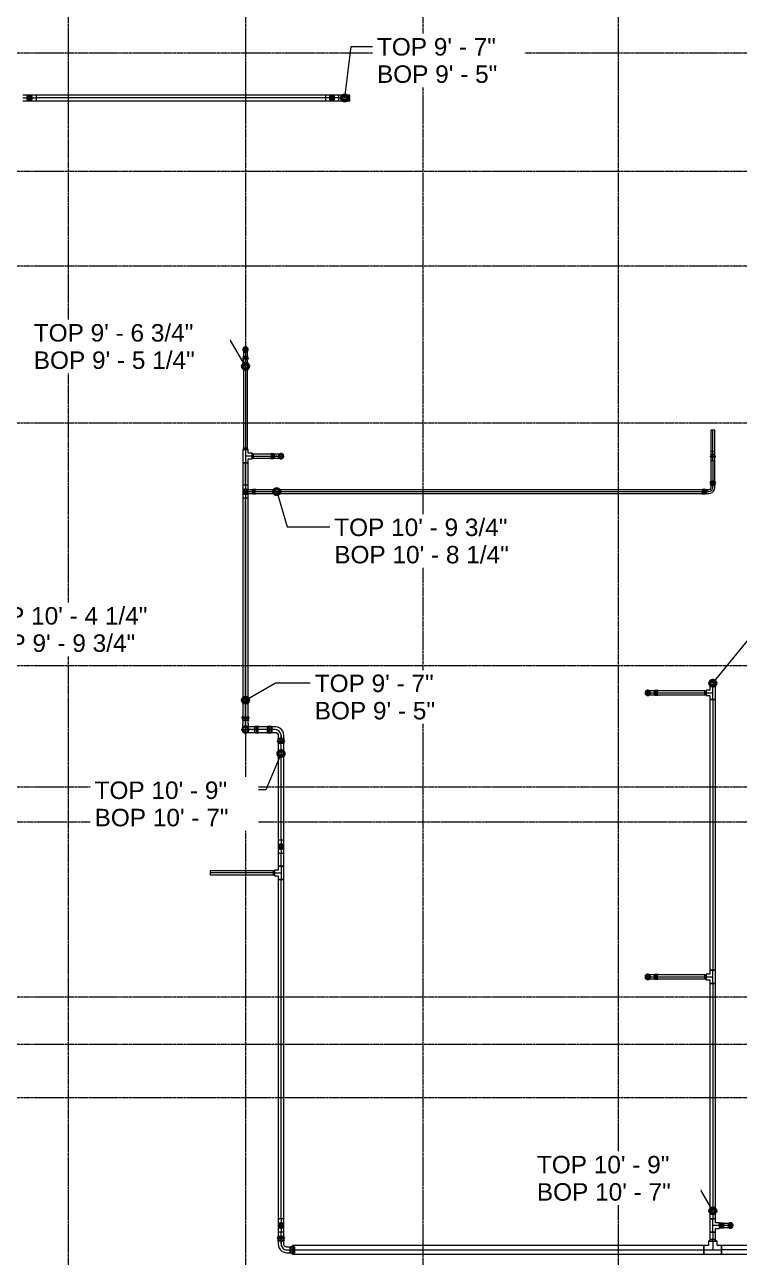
# Model space of a CAD drawing. Header units: inches. Extents: x -3679 to 241, y -496 to 1784.
# Drawn here: x -2870.7 to -2629, y 405 to 821.5 of the extents above; entities that cross this region are included whole.
import ezdxf

# ---------------------------------------------------------------- set-up
doc = ezdxf.new("R2010")
doc.units = ezdxf.units.IN
doc.header["$MEASUREMENT"] = 0
doc.linetypes.add('Grid Line', pattern=[0.875, 0.5, -0.125, 0.125, -0.125])
for name, color, linetype, lineweight in [('G-ANNO-DIMS', 111, 'Continuous', 9), ('P-PIPE', 3, 'Continuous', 9), ('P-PIPE-CNTR', 3, 'Continuous', 9), ('S-GRID', 1, 'Continuous', 9)]:
    doc.layers.add(name, color=color, linetype=linetype, lineweight=lineweight)
doc.styles.add('Arial_1', font='arial.ttf', dxfattribs={"height": 5.901198})

# ---------------------------------------------------------------- blocks, each defined once
blk = doc.blocks.new('Victaulic-VicPress316-Elbow 90-45deg Style P568_P571 - Standard-523083-MAIN LEVEL')
at = {"layer": 'P-PIPE'}
for p, q in [((-436.17, 302.52), (-436.17, 302.18)), ((-436.17, 301.89), (-436.17, 301.44)), ((-436.06, 302.52), (-436.06, 301.22)), ((-436.06, 301.33), (-436.06, 300.39)), ((-436.06, 301.33), (-435.41, 301.33)), ((-435.41, 301.33), (-436.06, 301.33)), ((-435.41, 302.52), (-435.41, 302.52)), ((-435.41, 302.52), (-435.41, 302.52)), ((-435.41, 302.52), (-435.41, 302.52)), ((-435.41, 302.52), (-435.41, 302.52)), ((-435.41, 302.18), (-435.41, 302.18)), ((-435.41, 302.18), (-435.41, 302.18)), ((-435.41, 301.89), (-435.41, 301.89)), ((-435.41, 301.89), (-435.41, 301.89)), ((-435.41, 301.33), (-434.75, 301.33)), ((-434.75, 301.33), (-435.41, 301.33)), ((-435.41, 300.39), (-435.41, 301.33)), ((-435.41, 301.22), (-435.41, 301.22)), ((-435.41, 301.22), (-435.41, 301.22)), ((-435.41, 299), (-435.41, 300.39)), ((-434.75, 301.22), (-434.75, 302.52)), ((-434.75, 300.39), (-434.75, 301.33)), ((-434.64, 302.18), (-434.64, 302.52)), ((-434.64, 301.44), (-434.64, 301.89)), ((-435.41, 299), (-435.41, 299))]:
    blk.add_line(p, q, dxfattribs=at)
at = {"layer": 'P-PIPE', "flags": 128}
for points in [[(-436.17, 301.89), (-436.29, 301.96), (-436.3, 302.1), (-436.19, 302.18), (-436.17, 302.18)], [(-435.41, 299.91), (-435.8, 299.82), (-436.12, 299.56), (-436.3, 299.19), (-436.29, 298.78), (-436.1, 298.42), (-435.78, 298.17), (-435.41, 298.09)], [(-436.17, 302.18), (-436.08, 302.18), (-435.83, 302.18), (-435.47, 302.18), (-435.41, 302.18)], [(-435.41, 302.18), (-435.77, 302.18), (-436.05, 302.18), (-436.17, 302.18), (-436.17, 302.18)], [(-436.17, 301.89), (-436.08, 301.89), (-435.83, 301.89), (-435.47, 301.89), (-435.41, 301.89)], [(-435.41, 301.89), (-435.77, 301.89), (-436.05, 301.89), (-436.17, 301.89), (-436.17, 301.89)], [(-436.06, 301.22), (-436.17, 301.41), (-436.17, 301.44)], [(-436.06, 300.39), (-436.06, 299.89), (-436.06, 299.46), (-436.06, 299.15), (-436.06, 299.01), (-436.06, 299)], [(-434.64, 302.18), (-434.73, 302.18), (-434.98, 302.18), (-435.34, 302.18), (-435.41, 302.18)], [(-435.41, 302.18), (-435.04, 302.18), (-434.76, 302.18), (-434.64, 302.18), (-434.64, 302.18)], [(-434.64, 301.89), (-434.73, 301.89), (-434.98, 301.89), (-435.34, 301.89), (-435.41, 301.89)], [(-435.41, 301.89), (-435.04, 301.89), (-434.76, 301.89), (-434.64, 301.89), (-434.64, 301.89)], [(-435.41, 298.09), (-435.01, 298.18), (-434.69, 298.44), (-434.51, 298.81), (-434.52, 299.22), (-434.71, 299.58), (-435.03, 299.83), (-435.41, 299.91)], [(-434.64, 301.44), (-434.73, 301.24), (-434.75, 301.22)], [(-434.75, 299), (-434.75, 299.09), (-434.75, 299.36), (-434.75, 299.76), (-434.75, 300.25), (-434.75, 300.39)], [(-434.64, 302.18), (-434.52, 302.11), (-434.51, 301.98), (-434.62, 301.89), (-434.64, 301.89)], [(-435.41, 299.77), (-435.77, 299.67), (-436.05, 299.42), (-436.17, 299.07), (-436.11, 298.7), (-435.88, 298.4), (-435.54, 298.25), (-435.41, 298.23)], [(-435.41, 298.23), (-435.04, 298.33), (-434.76, 298.58), (-434.64, 298.93), (-434.7, 299.3), (-434.93, 299.6), (-435.27, 299.75), (-435.41, 299.77)]]:
    blk.add_lwpolyline(points, dxfattribs=at)
at = {"layer": 'P-PIPE'}
for radius, start, end in [(0.767, 90, 270), (0.767, 90, 270), (0.767, 90, 270), (0.657, 90, 270), (0.657, 90, 270), (0.657, 90, 180), (0.657, 180, 270), (0.767, 270, 90), (0.767, 270, 90), (0.767, 270, 90), (0.658, 270, 90), (0.658, 270, 90), (0.658, 0, 90), (0.658, 270, 0)]:
    blk.add_arc((-435.41, 299), radius, start, end, dxfattribs=at)
blk = doc.blocks.new('Victaulic-VicPress316-Elbow 90-45deg Style P568_P571 - Standard-V4-MAIN LEVEL')
at = {"layer": 'P-PIPE'}
for p, q in [((-1.06, 4.55), (-1.06, 4.17)), ((1.06, 4.55), (-1.06, 4.55)), ((-1.06, 4.55), (1.06, 4.55)), ((-1.06, 4.17), (1.06, 4.17)), ((1.06, 4.17), (-1.06, 4.17)), ((-0.95, 4.55), (-0.95, 3.07)), ((-0.95, 4.55), (0.95, 4.55)), ((0.95, 4.55), (-0.95, 4.55)), ((0.95, 3.07), (0.95, 4.55)), ((1.06, 4.17), (1.06, 4.55)), ((-4.17, 1.06), (-4.55, 1.06)), ((-4.55, 1.06), (-4.55, -1.06)), ((-4.55, -1.06), (-4.55, 1.06)), ((-3.07, 0.95), (-4.55, 0.95)), ((-4.55, -0.95), (-4.55, 0.95)), ((-4.55, 0.95), (-4.55, -0.95)), ((-4.17, -1.06), (-4.17, 1.06)), ((-4.17, 1.06), (-4.17, -1.06)), ((-3.29, 1.06), (-3.85, 1.06)), ((-3.85, -1.06), (-3.85, 1.06)), ((-3.85, 1.06), (-3.85, -1.06)), ((-2.02, 0.95), (-3.18, 0.95)), ((-3.18, 0), (-3.18, 0.95)), ((-3.18, 0.95), (-3.18, 0)), ((-3.07, -0.95), (-3.07, 0.95)), ((-3.07, 0.95), (-3.07, -0.95)), ((-1.06, 3.85), (-1.06, 3.29)), ((-1.06, 3.85), (1.06, 3.85)), ((1.06, 3.85), (-1.06, 3.85)), ((-0.95, 3.18), (-0.95, 2.02)), ((0, 3.18), (-0.95, 3.18)), ((-0.95, 3.18), (0, 3.18)), ((-0.95, 3.07), (0.95, 3.07)), ((0.95, 3.07), (-0.95, 3.07)), ((0, 3.18), (0.95, 3.18)), ((0.95, 3.18), (0, 3.18)), ((0, 2.02), (0, 3.18)), ((0.95, 2.02), (0.95, 3.18)), ((1.06, 3.29), (1.06, 3.85)), ((-4.55, -0.95), (-3.07, -0.95)), ((-4.55, -1.06), (-4.17, -1.06)), ((-3.85, -1.06), (-3.29, -1.06)), ((-3.18, 0), (-3.18, -0.95)), ((-3.18, -0.95), (-3.18, 0)), ((-2.02, 0), (-3.18, 0)), ((-3.18, -0.95), (-2.02, -0.95))]:
    blk.add_line(p, q, dxfattribs=at)
at = {"layer": 'P-PIPE', "flags": 128}
for points in [[(-1.06, 3.85), (-1.2, 3.92), (-1.21, 4.08), (-1.08, 4.17), (-1.06, 4.17)], [(1.06, 4.17), (0.97, 4.17), (0.71, 4.17), (0.32, 4.17), (-0.12, 4.17), (-0.54, 4.17), (-0.86, 4.17), (-1.04, 4.17), (-1.06, 4.17)], [(-1.06, 4.17), (-0.97, 4.17), (-0.71, 4.17), (-0.32, 4.17), (0.12, 4.17), (0.54, 4.17), (0.86, 4.17), (1.04, 4.17), (1.06, 4.17)], [(1.06, 4.17), (1.2, 4.1), (1.21, 3.94), (1.08, 3.85), (1.06, 3.85)], [(-4.17, 1.06), (-4.1, 1.2), (-3.94, 1.21), (-3.85, 1.08), (-3.85, 1.06)], [(-4.17, 1.06), (-4.17, 0.97), (-4.17, 0.71), (-4.17, 0.32), (-4.17, -0.12), (-4.17, -0.54), (-4.17, -0.86), (-4.17, -1.04), (-4.17, -1.06)], [(-4.17, -1.06), (-4.17, -0.97), (-4.17, -0.71), (-4.17, -0.32), (-4.17, 0.12), (-4.17, 0.54), (-4.17, 0.86), (-4.17, 1.04), (-4.17, 1.06)], [(-3.85, -1.06), (-3.85, -0.97), (-3.85, -0.71), (-3.85, -0.32), (-3.85, 0.12), (-3.85, 0.54), (-3.85, 0.86), (-3.85, 1.04), (-3.85, 1.06)], [(-3.85, 1.06), (-3.85, 0.97), (-3.85, 0.71), (-3.85, 0.32), (-3.85, -0.12), (-3.85, -0.54), (-3.85, -0.86), (-3.85, -1.04), (-3.85, -1.06)], [(-3.29, 1.06), (-3.09, 0.97), (-3.07, 0.95)], [(-0.95, 2.02), (-1.04, 1.58), (-1.3, 1.22), (-1.69, 1), (-2.02, 0.95)], [(-2.02, -0.95), (-1.28, -0.86), (-0.59, -0.58), (0.02, -0.15), (0.49, 0.43), (0.81, 1.1), (0.94, 1.83), (0.95, 2.02)], [(-1.06, 3.85), (-0.97, 3.85), (-0.71, 3.85), (-0.32, 3.85), (0.12, 3.85), (0.54, 3.85), (0.86, 3.85), (1.04, 3.85), (1.06, 3.85)], [(1.06, 3.85), (0.97, 3.85), (0.71, 3.85), (0.32, 3.85), (-0.12, 3.85), (-0.54, 3.85), (-0.86, 3.85), (-1.04, 3.85), (-1.06, 3.85)], [(-0.95, 3.07), (-1.06, 3.26), (-1.06, 3.29)], [(1.06, 3.29), (0.97, 3.09), (0.95, 3.07)], [(-3.85, -1.06), (-3.92, -1.2), (-4.08, -1.21), (-4.17, -1.08), (-4.17, -1.06)], [(-3.07, -0.95), (-3.26, -1.06), (-3.29, -1.06)]]:
    blk.add_lwpolyline(points, dxfattribs=at)
at = {"layer": 'P-PIPE'}
blk.add_arc((-2.02, 2.02), 2.02, 270, 0, dxfattribs=at)
blk = doc.blocks.new('Transition - Generic - Plumbing-CW-1022941-MAIN LEVEL')
at = {"layer": 'P-PIPE'}
for radius, start, end in [(0.8125, 90, 270), (0.5625, 90, 270), (0.8125, 270, 90), (0.5625, 270, 90)]:
    blk.add_arc((-1197, 38.637308), radius, start, end, dxfattribs=at)
blk = doc.blocks.new('Victaulic-VicPress316-Elbow 90-45deg Style P568_P571 - Standard-1125944-MAIN LEVEL')
at = {"layer": 'P-PIPE'}
for p, q in [((-202.65, 171.58), (-202.65, 171.2)), ((-202.65, 170.88), (-202.65, 170.32)), ((-202.55, 171.58), (-202.55, 170.1)), ((-201.6, 171.58), (-201.6, 171.58)), ((-201.6, 171.58), (-201.6, 171.58)), ((-201.6, 171.58), (-201.6, 171.58)), ((-201.6, 171.58), (-201.6, 171.58)), ((-201.6, 171.2), (-201.6, 171.2)), ((-201.6, 171.2), (-201.6, 171.2)), ((-201.6, 170.88), (-201.6, 170.88)), ((-201.6, 170.88), (-201.6, 170.88)), ((-200.65, 170.1), (-200.65, 171.58)), ((-200.54, 171.2), (-200.54, 171.58)), ((-200.54, 170.32), (-200.54, 170.88)), ((-202.55, 170.21), (-202.55, 169.05)), ((-201.6, 170.21), (-202.55, 170.21)), ((-202.55, 170.21), (-201.6, 170.21)), ((-200.65, 170.21), (-201.6, 170.21)), ((-201.6, 170.21), (-200.65, 170.21)), ((-201.6, 169.05), (-201.6, 170.21)), ((-201.6, 170.1), (-201.6, 170.1)), ((-201.6, 170.1), (-201.6, 170.1)), ((-201.6, 169.05), (-201.6, 167.03)), ((-201.6, 167.03), (-201.6, 167.03)), ((-200.65, 169.05), (-200.65, 170.21))]:
    blk.add_line(p, q, dxfattribs=at)
at = {"layer": 'P-PIPE', "flags": 128}
for points in [[(-202.65, 170.88), (-202.79, 170.95), (-202.8, 171.11), (-202.68, 171.2), (-202.65, 171.2)], [(-202.65, 171.2), (-202.56, 171.2), (-202.3, 171.2), (-201.92, 171.2), (-201.6, 171.2)], [(-201.6, 171.2), (-202.03, 171.2), (-202.38, 171.2), (-202.6, 171.2), (-202.65, 171.2)], [(-202.65, 170.88), (-202.56, 170.88), (-202.3, 170.88), (-201.92, 170.88), (-201.6, 170.88)], [(-201.6, 170.88), (-202.03, 170.88), (-202.38, 170.88), (-202.6, 170.88), (-202.65, 170.88)], [(-200.54, 171.2), (-200.63, 171.2), (-200.89, 171.2), (-201.27, 171.2), (-201.6, 171.2)], [(-201.6, 171.2), (-201.16, 171.2), (-200.81, 171.2), (-200.59, 171.2), (-200.54, 171.2)], [(-200.54, 170.88), (-200.63, 170.88), (-200.89, 170.88), (-201.27, 170.88), (-201.6, 170.88)], [(-201.6, 170.88), (-201.16, 170.88), (-200.81, 170.88), (-200.59, 170.88), (-200.54, 170.88)], [(-200.54, 171.2), (-200.4, 171.13), (-200.39, 170.97), (-200.51, 170.88), (-200.54, 170.88)], [(-201.6, 168.25), (-202.06, 168.16), (-202.46, 167.9), (-202.72, 167.5), (-202.82, 167.04), (-202.73, 166.57), (-202.47, 166.17), (-202.07, 165.9), (-201.61, 165.81), (-201.6, 165.81)], [(-202.55, 170.1), (-202.65, 170.29), (-202.65, 170.32)], [(-201.6, 168.09), (-202.03, 168), (-202.38, 167.74), (-202.6, 167.35), (-202.65, 166.91), (-202.51, 166.49), (-202.21, 166.17), (-201.8, 165.99), (-201.6, 165.97)], [(-202.55, 169.05), (-202.55, 168.44), (-202.55, 167.89), (-202.55, 167.45), (-202.55, 167.15), (-202.55, 167.03), (-202.55, 167.03)], [(-201.6, 165.81), (-201.13, 165.9), (-200.73, 166.16), (-200.47, 166.56), (-200.37, 167.02), (-200.46, 167.49), (-200.72, 167.89), (-201.12, 168.16), (-201.58, 168.25), (-201.6, 168.25)], [(-201.6, 165.97), (-201.16, 166.06), (-200.81, 166.32), (-200.59, 166.71), (-200.54, 167.15), (-200.68, 167.57), (-200.98, 167.89), (-201.39, 168.07), (-201.6, 168.09)], [(-200.54, 170.32), (-200.62, 170.12), (-200.65, 170.1)], [(-200.65, 167.03), (-200.65, 167.12), (-200.65, 167.39), (-200.65, 167.82), (-200.65, 168.35), (-200.65, 168.95), (-200.65, 169.05)]]:
    blk.add_lwpolyline(points, dxfattribs=at)
at = {"layer": 'P-PIPE'}
for radius, start, end in [(1.06, 90, 270), (1.06, 90, 270), (1.06, 90, 270), (0.95, 90, 270), (0.95, 90, 270), (0.95, 90, 180), (0.95, 180, 270), (1.06, 270, 90), (1.06, 270, 90), (1.06, 270, 90), (0.95, 270, 90), (0.95, 270, 90), (0.95, 0, 90), (0.95, 270, 0)]:
    blk.add_arc((-201.6, 167.03), radius, start, end, dxfattribs=at)
blk = doc.blocks.new('Victaulic-VicPress316-Elbow 90-45deg Style P568_P571 - Standard-V3-MAIN LEVEL')
at = {"layer": 'P-PIPE'}
for p, q in [((-201.6, 167.03), (-201.6, 167.03)), ((-201.6, 167.03), (-201.6, 165.02)), ((-202.65, 163.74), (-202.65, 163.18)), ((-202.65, 162.86), (-202.65, 162.48)), ((-202.55, 165.02), (-202.55, 163.85)), ((-202.55, 163.96), (-202.55, 162.48)), ((-202.55, 163.85), (-201.6, 163.85)), ((-201.6, 163.85), (-202.55, 163.85)), ((-201.6, 165.02), (-201.6, 163.85)), ((-201.6, 163.96), (-201.6, 163.96)), ((-201.6, 163.96), (-201.6, 163.96)), ((-201.6, 163.85), (-200.65, 163.85)), ((-200.65, 163.85), (-201.6, 163.85)), ((-201.6, 163.18), (-201.6, 163.18)), ((-201.6, 163.18), (-201.6, 163.18)), ((-201.6, 162.86), (-201.6, 162.86)), ((-201.6, 162.86), (-201.6, 162.86)), ((-201.6, 162.48), (-201.6, 162.48)), ((-201.6, 162.48), (-201.6, 162.48)), ((-201.6, 162.48), (-201.6, 162.48)), ((-201.6, 162.48), (-201.6, 162.48)), ((-200.65, 163.85), (-200.65, 165.02)), ((-200.65, 162.48), (-200.65, 163.96)), ((-200.54, 163.18), (-200.54, 163.74)), ((-200.54, 162.48), (-200.54, 162.86))]:
    blk.add_line(p, q, dxfattribs=at)
at = {"layer": 'P-PIPE', "flags": 128}
for points in [[(-201.6, 168.25), (-202.06, 168.16), (-202.46, 167.9), (-202.72, 167.5), (-202.82, 167.04), (-202.73, 166.57), (-202.47, 166.17), (-202.07, 165.9), (-201.61, 165.81), (-201.6, 165.81)], [(-202.55, 167.03), (-202.45, 167.44), (-202.19, 167.77), (-201.82, 167.95), (-201.6, 167.98)], [(-201.6, 166.08), (-202, 166.17), (-202.33, 166.43), (-202.52, 166.81), (-202.55, 167.03)], [(-202.55, 165.02), (-202.55, 165.62), (-202.55, 166.17), (-202.55, 166.61), (-202.55, 166.91), (-202.55, 167.03), (-202.55, 167.03)], [(-201.6, 165.81), (-201.13, 165.9), (-200.73, 166.16), (-200.47, 166.56), (-200.37, 167.02), (-200.46, 167.49), (-200.72, 167.89), (-201.12, 168.16), (-201.58, 168.25), (-201.6, 168.25)], [(-201.6, 167.98), (-201.19, 167.89), (-200.86, 167.63), (-200.67, 167.25), (-200.65, 167.03)], [(-200.65, 167.03), (-200.74, 166.62), (-201, 166.29), (-201.37, 166.11), (-201.6, 166.08)], [(-200.65, 167.03), (-200.65, 166.94), (-200.65, 166.67), (-200.65, 166.24), (-200.65, 165.71), (-200.65, 165.11), (-200.65, 165.02)], [(-202.65, 162.86), (-202.79, 162.93), (-202.8, 163.09), (-202.68, 163.18), (-202.65, 163.18)], [(-202.65, 163.74), (-202.57, 163.94), (-202.55, 163.96)], [(-202.65, 163.18), (-202.56, 163.18), (-202.3, 163.18), (-201.92, 163.18), (-201.6, 163.18)], [(-201.6, 163.18), (-202.03, 163.18), (-202.38, 163.18), (-202.6, 163.18), (-202.65, 163.18)], [(-202.65, 162.86), (-202.56, 162.86), (-202.3, 162.86), (-201.92, 162.86), (-201.6, 162.86)], [(-201.6, 162.86), (-202.03, 162.86), (-202.38, 162.86), (-202.6, 162.86), (-202.65, 162.86)], [(-200.54, 163.18), (-200.63, 163.18), (-200.89, 163.18), (-201.27, 163.18), (-201.6, 163.18)], [(-201.6, 163.18), (-201.16, 163.18), (-200.81, 163.18), (-200.59, 163.18), (-200.54, 163.18)], [(-200.54, 162.86), (-200.63, 162.86), (-200.89, 162.86), (-201.27, 162.86), (-201.6, 162.86)], [(-201.6, 162.86), (-201.16, 162.86), (-200.81, 162.86), (-200.59, 162.86), (-200.54, 162.86)], [(-200.65, 163.96), (-200.54, 163.77), (-200.54, 163.74)], [(-200.54, 163.18), (-200.4, 163.11), (-200.39, 162.95), (-200.51, 162.86), (-200.54, 162.86)]]:
    blk.add_lwpolyline(points, dxfattribs=at)
at = {"layer": 'P-PIPE'}
for radius, start, end in [(1.06, 90, 270), (1.06, 90, 270), (1.06, 90, 270), (0.95, 90, 270), (0.95, 90, 270), (0.95, 90, 180), (0.95, 180, 270), (1.06, 270, 90), (1.06, 270, 90), (1.06, 270, 90), (0.95, 270, 90), (0.95, 270, 90), (0.95, 0, 90), (0.95, 270, 0)]:
    blk.add_arc((-201.6, 167.03), radius, start, end, dxfattribs=at)
blk = doc.blocks.new('Victaulic-VicPress316-Elbow 90-45deg Style P568_P571 - Standard-V5-MAIN LEVEL')
at = {"layer": 'P-PIPE'}
for p, q in [((-559.33, 302.52), (-559.33, 302.18)), ((-559.33, 301.89), (-559.33, 301.44)), ((-559.22, 302.52), (-559.22, 301.22)), ((-559.22, 301.33), (-559.22, 300.39)), ((-558.56, 301.33), (-559.22, 301.33)), ((-559.22, 301.33), (-558.56, 301.33)), ((-558.56, 302.52), (-558.56, 302.52)), ((-558.56, 302.52), (-558.56, 302.52)), ((-558.56, 302.52), (-558.56, 302.52)), ((-558.56, 302.52), (-558.56, 302.52)), ((-558.56, 302.18), (-558.56, 302.18)), ((-558.56, 302.18), (-558.56, 302.18)), ((-558.56, 301.89), (-558.56, 301.89)), ((-558.56, 301.89), (-558.56, 301.89)), ((-557.9, 301.33), (-558.56, 301.33)), ((-558.56, 301.33), (-557.9, 301.33)), ((-558.56, 300.39), (-558.56, 301.33)), ((-558.56, 301.22), (-558.56, 301.22)), ((-558.56, 301.22), (-558.56, 301.22)), ((-558.56, 300.39), (-558.56, 299)), ((-557.9, 301.22), (-557.9, 302.52)), ((-557.9, 300.39), (-557.9, 301.33)), ((-557.79, 302.18), (-557.79, 302.52)), ((-557.79, 301.44), (-557.79, 301.89)), ((-558.56, 299), (-558.56, 299))]:
    blk.add_line(p, q, dxfattribs=at)
at = {"layer": 'P-PIPE', "flags": 128}
for points in [[(-559.33, 301.89), (-559.45, 301.96), (-559.46, 302.1), (-559.35, 302.18), (-559.33, 302.18)], [(-558.56, 299.91), (-558.96, 299.82), (-559.28, 299.56), (-559.45, 299.19), (-559.45, 298.78), (-559.26, 298.42), (-558.93, 298.17), (-558.56, 298.09)], [(-559.33, 302.18), (-559.23, 302.18), (-558.98, 302.18), (-558.63, 302.18), (-558.56, 302.18)], [(-558.56, 302.18), (-558.92, 302.18), (-559.2, 302.18), (-559.32, 302.18), (-559.33, 302.18)], [(-559.33, 301.89), (-559.23, 301.89), (-558.98, 301.89), (-558.63, 301.89), (-558.56, 301.89)], [(-558.56, 301.89), (-558.92, 301.89), (-559.2, 301.89), (-559.32, 301.89), (-559.33, 301.89)], [(-559.22, 301.22), (-559.33, 301.41), (-559.33, 301.44)], [(-559.22, 300.39), (-559.22, 299.89), (-559.22, 299.46), (-559.22, 299.15), (-559.22, 299.01), (-559.22, 299)], [(-557.79, 302.18), (-557.89, 302.18), (-558.14, 302.18), (-558.49, 302.18), (-558.56, 302.18)], [(-558.56, 302.18), (-558.2, 302.18), (-557.92, 302.18), (-557.8, 302.18), (-557.79, 302.18)], [(-557.79, 301.89), (-557.89, 301.89), (-558.14, 301.89), (-558.49, 301.89), (-558.56, 301.89)], [(-558.56, 301.89), (-558.2, 301.89), (-557.92, 301.89), (-557.8, 301.89), (-557.79, 301.89)], [(-558.56, 298.09), (-558.16, 298.18), (-557.84, 298.44), (-557.67, 298.81), (-557.67, 299.22), (-557.86, 299.58), (-558.19, 299.83), (-558.56, 299.91)], [(-557.79, 301.44), (-557.88, 301.24), (-557.9, 301.22)], [(-557.9, 299), (-557.9, 299.09), (-557.9, 299.36), (-557.9, 299.76), (-557.9, 300.25), (-557.9, 300.39)], [(-557.79, 302.18), (-557.67, 302.11), (-557.66, 301.98), (-557.77, 301.89), (-557.79, 301.89)], [(-558.56, 299.77), (-558.92, 299.67), (-559.2, 299.42), (-559.32, 299.07), (-559.26, 298.7), (-559.04, 298.4), (-558.69, 298.25), (-558.56, 298.23)], [(-558.56, 298.23), (-558.2, 298.33), (-557.92, 298.58), (-557.8, 298.93), (-557.86, 299.3), (-558.08, 299.6), (-558.43, 299.75), (-558.56, 299.77)]]:
    blk.add_lwpolyline(points, dxfattribs=at)
at = {"layer": 'P-PIPE'}
for radius, start, end in [(0.767, 90, 270), (0.767, 90, 270), (0.767, 90, 270), (0.658, 90, 270), (0.658, 90, 270), (0.658, 90, 180), (0.658, 180, 270), (0.767, 270, 90), (0.767, 270, 90), (0.767, 270, 90), (0.658, 270, 90), (0.658, 270, 90), (0.658, 0, 90), (0.658, 270, 0)]:
    blk.add_arc((-558.56, 299), radius, start, end, dxfattribs=at)
blk = doc.blocks.new('Victaulic-VicPress316-Elbow 90-45deg Style P568_P571 - Standard-V7-MAIN LEVEL')
at = {"layer": 'P-PIPE'}
for p, q in [((-3.18, 0.77), (-3.52, 0.77)), ((-3.52, 0.77), (-3.52, -0.77)), ((-3.52, -0.77), (-3.52, 0.77)), ((-2.22, 0.66), (-3.52, 0.66)), ((-3.52, -0.66), (-3.52, 0.66)), ((-3.52, 0.66), (-3.52, -0.66)), ((-3.18, -0.77), (-3.18, 0.77)), ((-3.18, 0.77), (-3.18, -0.77)), ((-2.44, 0.77), (-2.89, 0.77)), ((-2.89, -0.77), (-2.89, 0.77)), ((-2.89, 0.77), (-2.89, -0.77)), ((-1.39, 0.66), (-2.33, 0.66)), ((-2.33, 0), (-2.33, 0.66)), ((-2.33, 0.66), (-2.33, 0)), ((-2.22, -0.66), (-2.22, 0.66)), ((-2.22, 0.66), (-2.22, -0.66)), ((-0.77, 3.52), (-0.77, 3.18)), ((0.77, 3.52), (-0.77, 3.52)), ((-0.77, 3.52), (0.77, 3.52)), ((-0.77, 3.18), (0.77, 3.18)), ((0.77, 3.18), (-0.77, 3.18)), ((-0.77, 2.89), (-0.77, 2.44)), ((-0.77, 2.89), (0.77, 2.89)), ((0.77, 2.89), (-0.77, 2.89)), ((-0.66, 3.52), (-0.66, 2.22)), ((-0.66, 3.52), (0.66, 3.52)), ((0.66, 3.52), (-0.66, 3.52)), ((-0.66, 2.33), (-0.66, 1.39)), ((0, 2.33), (-0.66, 2.33)), ((-0.66, 2.33), (0, 2.33)), ((-0.66, 2.22), (0.66, 2.22)), ((0.66, 2.22), (-0.66, 2.22)), ((0, 2.33), (0.66, 2.33)), ((0.66, 2.33), (0, 2.33)), ((0, 1.39), (0, 2.33)), ((0.66, 2.22), (0.66, 3.52)), ((0.66, 1.39), (0.66, 2.33)), ((0.77, 3.18), (0.77, 3.52)), ((0.77, 2.44), (0.77, 2.89)), ((-3.52, -0.66), (-2.22, -0.66)), ((-3.52, -0.77), (-3.18, -0.77)), ((-2.89, -0.77), (-2.44, -0.77)), ((-2.33, 0), (-2.33, -0.66)), ((-2.33, -0.66), (-2.33, 0)), ((-1.39, 0), (-2.33, 0)), ((-2.33, -0.66), (-1.39, -0.66))]:
    blk.add_line(p, q, dxfattribs=at)
at = {"layer": 'P-PIPE', "flags": 128}
for points in [[(-3.18, 0.77), (-3.11, 0.89), (-2.98, 0.9), (-2.89, 0.79), (-2.89, 0.77)], [(-3.18, 0.77), (-3.18, 0.67), (-3.18, 0.42), (-3.18, 0.07), (-3.18, -0.3), (-3.18, -0.6), (-3.18, -0.75), (-3.18, -0.77)], [(-3.18, -0.77), (-3.18, -0.67), (-3.18, -0.42), (-3.18, -0.07), (-3.18, 0.3), (-3.18, 0.6), (-3.18, 0.75), (-3.18, 0.77)], [(-2.89, -0.77), (-2.89, -0.67), (-2.89, -0.42), (-2.89, -0.07), (-2.89, 0.3), (-2.89, 0.6), (-2.89, 0.75), (-2.89, 0.77)], [(-2.89, 0.77), (-2.89, 0.67), (-2.89, 0.42), (-2.89, 0.07), (-2.89, -0.3), (-2.89, -0.6), (-2.89, -0.75), (-2.89, -0.77)], [(-2.44, 0.77), (-2.24, 0.68), (-2.22, 0.66)], [(-0.66, 1.39), (-0.75, 1.04), (-1, 0.77), (-1.35, 0.66), (-1.39, 0.66)], [(-1.39, -0.66), (-0.78, -0.56), (-0.23, -0.29), (0.22, 0.13), (0.53, 0.67), (0.65, 1.27), (0.66, 1.39)], [(-0.77, 2.89), (-0.89, 2.96), (-0.9, 3.1), (-0.79, 3.18), (-0.77, 3.18)], [(0.77, 3.18), (0.67, 3.18), (0.42, 3.18), (0.07, 3.18), (-0.3, 3.18), (-0.6, 3.18), (-0.75, 3.18), (-0.77, 3.18)], [(-0.77, 3.18), (-0.67, 3.18), (-0.42, 3.18), (-0.07, 3.18), (0.3, 3.18), (0.6, 3.18), (0.75, 3.18), (0.77, 3.18)], [(-0.77, 2.89), (-0.67, 2.89), (-0.42, 2.89), (-0.07, 2.89), (0.3, 2.89), (0.6, 2.89), (0.75, 2.89), (0.77, 2.89)], [(0.77, 2.89), (0.67, 2.89), (0.42, 2.89), (0.07, 2.89), (-0.3, 2.89), (-0.6, 2.89), (-0.75, 2.89), (-0.77, 2.89)], [(-0.66, 2.22), (-0.77, 2.41), (-0.77, 2.44)], [(0.77, 2.44), (0.68, 2.24), (0.66, 2.22)], [(0.77, 3.18), (0.89, 3.11), (0.9, 2.98), (0.79, 2.89), (0.77, 2.89)], [(-2.89, -0.77), (-2.96, -0.89), (-3.1, -0.9), (-3.18, -0.79), (-3.18, -0.77)], [(-2.22, -0.66), (-2.41, -0.77), (-2.44, -0.77)]]:
    blk.add_lwpolyline(points, dxfattribs=at)
at = {"layer": 'P-PIPE'}
blk.add_arc((-1.39, 1.39), 1.39, 270, 0, dxfattribs=at)

msp = doc.modelspace()

# ---------------------------------------------------------------- linework, layer by layer
at = {"layer": 'G-ANNO-DIMS'}
for p, q in [((-2762.47, 796.75), (-2760.24, 814.19)), ((-2760.24, 814.19), (-2753.06, 814.19)), ((-2802.62, 717.54), (-2812.05, 717.54)), ((-2796, 706.08), (-2802.62, 717.54)), ((-2785.45, 663.73), (-2781.89, 651.83)), ((-2781.89, 651.83), (-2767.5, 651.83)), ((-2638, 598.98), (-2617.83, 623.74)), ((-2796, 593.26), (-2785.9, 599.1)), ((-2785.9, 599.1), (-2774.1, 599.1)), ((-2784, 575.23), (-2789.1, 562.98)), ((-2789.1, 562.98), (-2800.6, 562.98)), ((-2647.1, 436.47), (-2651.04, 436.47)), ((-2638, 420.71), (-2647.1, 436.47))]:
    msp.add_line(p, q, dxfattribs=at)
at = {"layer": 'G-ANNO-DIMS', "lineweight": 50}
for centre in [(-2762.47, 796.75), (-2796, 706.08), (-2785.45, 663.73), (-2638, 598.98), (-2796, 593.26), (-2784, 575.23), (-2638, 420.71)]:
    msp.add_circle(centre, 1, dxfattribs=at)
at = {"layer": 'P-PIPE'}
for p, q in [((-2866.82, 797.7), (-2871.31, 797.7)), ((-2871.31, 795.8), (-2866.82, 795.8)), ((-2768.99, 797.7), (-2866.82, 797.7)), ((-2866.82, 797.7), (-2866.82, 795.8)), ((-2866.82, 795.8), (-2768.99, 795.8)), ((-2764.5, 797.7), (-2768.99, 797.7)), ((-2768.99, 797.7), (-2768.99, 795.8)), ((-2768.99, 795.8), (-2764.5, 795.8)), ((-2760.75, 797.7), (-2764.5, 797.7)), ((-2764.5, 795.8), (-2764.5, 797.7)), ((-2764.5, 795.8), (-2760.75, 795.8)), ((-2760.75, 795.8), (-2760.75, 797.7)), ((-2796.66, 709.41), (-2796.66, 678.39)), ((-2796.66, 709.41), (-2795.34, 709.41)), ((-2796, 709.41), (-2796.66, 709.41)), ((-2796, 709.41), (-2795.34, 709.41)), ((-2795.34, 678.39), (-2795.34, 709.41)), ((-2638.66, 684.49), (-2638.66, 677.24)), ((-2637.34, 684.49), (-2638.66, 684.49)), ((-2637.34, 677.24), (-2637.34, 684.49)), ((-2796.95, 677.99), (-2796.95, 673.5)), ((-2795.05, 677.99), (-2796.95, 677.99)), ((-2796.95, 677.99), (-2795.05, 677.99)), ((-2796.56, 678.39), (-2796.81, 677.99)), ((-2795.19, 677.99), (-2795.44, 678.39)), ((-2795.05, 676.69), (-2795.05, 677.99)), ((-2793.76, 676.69), (-2795.05, 676.69)), ((-2793.76, 676.69), (-2793.76, 674.79)), ((-2793.76, 674.79), (-2793.76, 676.69)), ((-2793.35, 676.31), (-2793.76, 676.56)), ((-2793.76, 674.93), (-2793.35, 675.18)), ((-2786.33, 676.4), (-2793.35, 676.4)), ((-2793.35, 675.09), (-2793.35, 676.4)), ((-2793.35, 675.09), (-2786.33, 675.09)), ((-2786.33, 675.09), (-2786.33, 676.4)), ((-2638.66, 677.24), (-2638.66, 674.25)), ((-2637.34, 677.24), (-2638.66, 677.24)), ((-2637.34, 674.25), (-2637.34, 677.24)), ((-2795.05, 673.5), (-2796.95, 673.5)), ((-2796.95, 673.5), (-2795.05, 673.5)), ((-2796.95, 673.5), (-2796.95, 665.97)), ((-2795.05, 673.5), (-2796.95, 673.5)), ((-2795.05, 673.5), (-2795.05, 674.79)), ((-2795.05, 674.79), (-2793.76, 674.79)), ((-2795.05, 665.97), (-2795.05, 673.5)), ((-2638.66, 674.25), (-2638.66, 666.06)), ((-2638.66, 674.25), (-2637.34, 674.25)), ((-2637.34, 666.06), (-2637.34, 674.25)), ((-2795.05, 665.97), (-2796.95, 665.97)), ((-2796.95, 665.97), (-2796.95, 661.49)), ((-2795.05, 661.49), (-2795.05, 665.97)), ((-2640.33, 664.39), (-2793.67, 664.39)), ((-2793.67, 663.07), (-2793.67, 664.39)), ((-2793.67, 663.07), (-2640.33, 663.07)), ((-2640.33, 663.07), (-2640.33, 664.39)), ((-2638.66, 666.06), (-2637.34, 666.06)), ((-2796.95, 661.49), (-2796.95, 586.51)), ((-2795.05, 661.49), (-2796.95, 661.49)), ((-2795.05, 586.51), (-2795.05, 661.49)), ((-2640.65, 596.4), (-2657.67, 596.4)), ((-2657.67, 595.09), (-2657.67, 596.4)), ((-2640.24, 596.56), (-2640.65, 596.31)), ((-2640.65, 595.09), (-2640.65, 596.4)), ((-2638.95, 596.69), (-2640.24, 596.69)), ((-2640.24, 594.79), (-2640.24, 596.69)), ((-2640.24, 596.69), (-2640.24, 594.79)), ((-2638.95, 599.74), (-2638.95, 597.99)), ((-2638.95, 599.74), (-2637.05, 599.74)), ((-2638.95, 597.99), (-2638.95, 596.69)), ((-2638.95, 597.99), (-2637.05, 597.99)), ((-2637.05, 597.99), (-2638.95, 597.99)), ((-2638.95, 597.99), (-2637.05, 597.99)), ((-2637.05, 597.99), (-2637.05, 599.74)), ((-2637.05, 593.5), (-2637.05, 597.99)), ((-2657.67, 595.09), (-2640.65, 595.09)), ((-2640.65, 595.18), (-2640.24, 594.93)), ((-2640.24, 594.79), (-2638.95, 594.79)), ((-2638.95, 594.79), (-2638.95, 593.5)), ((-2638.95, 593.5), (-2638.95, 501.99)), ((-2638.95, 593.5), (-2637.05, 593.5)), ((-2638.95, 593.5), (-2637.05, 593.5)), ((-2637.05, 593.5), (-2638.95, 593.5)), ((-2637.05, 501.99), (-2637.05, 593.5)), ((-2795.05, 586.51), (-2796.95, 586.51)), ((-2787.18, 584.28), (-2792.82, 584.28)), ((-2792.82, 584.28), (-2792.82, 582.38)), ((-2787.18, 584.28), (-2787.18, 582.38)), ((-2792.82, 582.38), (-2787.18, 582.38)), ((-2784.95, 580.15), (-2784.95, 545.99)), ((-2783.05, 580.15), (-2784.95, 580.15)), ((-2783.05, 545.99), (-2783.05, 580.15)), ((-2783.05, 545.99), (-2784.95, 545.99)), ((-2784.95, 545.99), (-2784.95, 541.5)), ((-2783.05, 541.5), (-2783.05, 545.99)), ((-2784.95, 541.5), (-2784.95, 537.15)), ((-2783.05, 541.5), (-2784.95, 541.5)), ((-2783.05, 537.15), (-2783.05, 541.5)), ((-2786.65, 535.56), (-2808, 535.56)), ((-2808, 535.56), (-2808, 534.25)), ((-2808, 534.25), (-2786.65, 534.25)), ((-2786.24, 535.72), (-2786.65, 535.47)), ((-2786.65, 535.56), (-2786.65, 534.25)), ((-2786.65, 534.34), (-2786.24, 534.09)), ((-2784.95, 535.86), (-2786.24, 535.86)), ((-2786.24, 535.86), (-2786.24, 533.96)), ((-2786.24, 533.96), (-2786.24, 535.86)), ((-2786.24, 533.96), (-2784.95, 533.96)), ((-2783.05, 537.15), (-2784.95, 537.15)), ((-2784.95, 537.15), (-2784.95, 535.86)), ((-2784.95, 537.15), (-2783.05, 537.15)), ((-2783.05, 537.15), (-2784.95, 537.15)), ((-2784.95, 533.96), (-2784.95, 532.66)), ((-2783.05, 532.66), (-2783.05, 537.15)), ((-2784.95, 532.66), (-2783.05, 532.66)), ((-2783.05, 532.66), (-2784.95, 532.66)), ((-2784.95, 532.66), (-2784.95, 417.99)), ((-2783.05, 532.66), (-2784.95, 532.66)), ((-2783.05, 417.99), (-2783.05, 532.66)), ((-2640.65, 500.4), (-2657.67, 500.4)), ((-2657.67, 499.09), (-2657.67, 500.4)), ((-2640.24, 500.56), (-2640.65, 500.31)), ((-2640.65, 499.09), (-2640.65, 500.4)), ((-2638.95, 500.69), (-2640.24, 500.69)), ((-2640.24, 498.79), (-2640.24, 500.69)), ((-2640.24, 500.69), (-2640.24, 498.79)), ((-2638.95, 501.99), (-2637.05, 501.99)), ((-2638.95, 501.99), (-2638.95, 500.69)), ((-2638.95, 501.99), (-2637.05, 501.99)), ((-2637.05, 501.99), (-2638.95, 501.99)), ((-2637.05, 497.5), (-2637.05, 501.99)), ((-2657.67, 499.09), (-2640.65, 499.09)), ((-2640.65, 499.18), (-2640.24, 498.93)), ((-2640.24, 498.79), (-2638.95, 498.79)), ((-2638.95, 498.79), (-2638.95, 497.5)), ((-2638.95, 497.5), (-2637.05, 497.5)), ((-2637.05, 497.5), (-2638.95, 497.5)), ((-2638.95, 497.5), (-2638.95, 417.99)), ((-2638.95, 497.5), (-2637.05, 497.5)), ((-2637.05, 417.99), (-2637.05, 497.5)), ((-2784.95, 417.99), (-2784.95, 413.5)), ((-2783.05, 417.99), (-2784.95, 417.99)), ((-2783.05, 413.5), (-2783.05, 417.99)), ((-2638.95, 417.99), (-2638.95, 413.5)), ((-2637.05, 417.99), (-2638.95, 417.99)), ((-2638.95, 417.99), (-2637.05, 417.99)), ((-2638.95, 417.99), (-2637.05, 417.99)), ((-2637.05, 416.69), (-2637.05, 417.99)), ((-2635.76, 416.69), (-2637.05, 416.69)), ((-2635.76, 414.79), (-2635.76, 416.69)), ((-2635.76, 416.69), (-2635.76, 414.79)), ((-2635.35, 416.31), (-2635.76, 416.56)), ((-2784.95, 413.5), (-2784.95, 410.68)), ((-2783.05, 413.5), (-2784.95, 413.5)), ((-2783.05, 410.68), (-2783.05, 413.5)), ((-2638.95, 413.5), (-2638.95, 411.15)), ((-2638.95, 413.5), (-2637.05, 413.5)), ((-2637.05, 413.5), (-2638.95, 413.5)), ((-2638.95, 413.5), (-2637.05, 413.5)), ((-2637.05, 413.5), (-2637.05, 414.79)), ((-2637.05, 414.79), (-2635.76, 414.79)), ((-2637.05, 411.15), (-2637.05, 413.5)), ((-2635.76, 414.93), (-2635.35, 415.18)), ((-2634.33, 416.4), (-2635.35, 416.4)), ((-2635.35, 416.4), (-2635.35, 415.09)), ((-2635.35, 415.09), (-2634.33, 415.09)), ((-2634.33, 416.4), (-2634.33, 415.09)), ((-2783.05, 410.68), (-2784.95, 410.68)), ((-2780.16, 408.81), (-2780.82, 408.31)), ((-2640.99, 408.94), (-2780.16, 408.94)), ((-2780.16, 406.06), (-2780.16, 408.94)), ((-2639.44, 408.94), (-2640.99, 408.94)), ((-2640.99, 408.94), (-2640.99, 406.06)), ((-2640.99, 406.06), (-2640.99, 408.94)), ((-2640.99, 406.06), (-2640.99, 408.94)), ((-2639.44, 410.49), (-2639.44, 408.94)), ((-2639.44, 410.49), (-2636.56, 410.49)), ((-2636.56, 410.49), (-2639.44, 410.49)), ((-2638.81, 411.15), (-2639.31, 410.49)), ((-2638.95, 411.15), (-2637.05, 411.15)), ((-2636.69, 410.49), (-2637.19, 411.15)), ((-2636.56, 408.94), (-2636.56, 410.49)), ((-2635.01, 408.94), (-2636.56, 408.94)), ((-2635.01, 408.94), (-2635.01, 406.06)), ((-2635.01, 406.06), (-2635.01, 408.94)), ((-2594.26, 408.94), (-2635.01, 408.94)), ((-2635.01, 408.94), (-2635.01, 406.06)), ((-2780.82, 406.69), (-2780.16, 406.19)), ((-2780.16, 406.06), (-2640.99, 406.06)), ((-2640.99, 406.06), (-2635.01, 406.06)), ((-2635.01, 406.06), (-2594.26, 406.06))]:
    msp.add_line(p, q, dxfattribs=at)
at = {"layer": 'P-PIPE', "flags": 128}
for points in [[(-2796.66, 678.39), (-2796.64, 678.39), (-2796.57, 678.39), (-2796.46, 678.39), (-2796.33, 678.39), (-2796.17, 678.39), (-2796, 678.39)], [(-2796, 678.39), (-2796.17, 678.39), (-2796.33, 678.39), (-2796.46, 678.39), (-2796.57, 678.39), (-2796.64, 678.39), (-2796.66, 678.39)], [(-2796, 678.39), (-2795.83, 678.39), (-2795.67, 678.39), (-2795.54, 678.39), (-2795.43, 678.39), (-2795.36, 678.39), (-2795.34, 678.39)], [(-2795.34, 678.39), (-2795.36, 678.39), (-2795.43, 678.39), (-2795.54, 678.39), (-2795.67, 678.39), (-2795.83, 678.39), (-2796, 678.39)]]:
    msp.add_lwpolyline(points, dxfattribs=at)
at = {"layer": 'P-PIPE'}
for centre, radius, start, end in [((-2869.07, 796.75), 0.951, 0, 180), ((-2869.07, 796.75), 0.951, 180, 0), ((-2869.07, 796.75), 0.657, 0, 180), ((-2869.07, 796.75), 0.657, 180, 0), ((-2869.07, 796.42), 0.329, 90, 270), ((-2869.07, 797.08), 0.329, 270, 90), ((-2766.75, 796.75), 0.951, 0, 180), ((-2766.75, 796.75), 0.951, 180, 0), ((-2766.75, 796.75), 0.657, 0, 180), ((-2766.75, 796.75), 0.657, 180, 0), ((-2766.75, 796.42), 0.329, 90, 270), ((-2766.75, 797.08), 0.329, 270, 90), ((-2796, 711.74), 0.657, 0, 180), ((-2796, 712.07), 0.329, 270, 90), ((-2796, 711.74), 0.657, 180, 0), ((-2796, 711.41), 0.329, 90, 270), ((-2784, 675.74), 0.657, 0, 180), ((-2784, 675.74), 0.658, 180, 0), ((-2784, 675.41), 0.329, 90, 270), ((-2784, 676.07), 0.329, 270, 90), ((-2638, 675.74), 0.657, 0, 180), ((-2638, 675.74), 0.657, 90, 270), ((-2638, 675.74), 0.658, 180, 0), ((-2638, 675.41), 0.329, 90, 270), ((-2638, 676.07), 0.329, 270, 90), ((-2638, 675.74), 0.657, 270, 90), ((-2796, 663.73), 0.951, 90, 270), ((-2796, 663.73), 0.657, 0, 180), ((-2796, 663.73), 0.657, 180, 0), ((-2796, 663.4), 0.329, 90, 270), ((-2796, 663.73), 0.951, 270, 90), ((-2796, 664.06), 0.329, 270, 90), ((-2660, 595.74), 0.657, 0, 180), ((-2660, 595.74), 0.657, 180, 0), ((-2660, 595.41), 0.329, 90, 270), ((-2660, 596.07), 0.329, 270, 90), ((-2796, 583.33), 0.95, 0, 180), ((-2796, 583.33), 0.95, 180, 0), ((-2796, 582.86), 0.475, 90, 270), ((-2796, 583.81), 0.475, 270, 90), ((-2784, 543.74), 0.951, 90, 270), ((-2784, 543.74), 0.657, 0, 180), ((-2784, 543.74), 0.657, 180, 0), ((-2784, 543.41), 0.329, 90, 270), ((-2784, 543.74), 0.951, 270, 90), ((-2784, 544.07), 0.329, 270, 90), ((-2660, 499.74), 0.657, 0, 180), ((-2660, 500.07), 0.329, 270, 90), ((-2660, 499.74), 0.657, 180, 0), ((-2660, 499.41), 0.329, 90, 270), ((-2784, 415.74), 0.951, 90, 270), ((-2784, 415.74), 0.951, 270, 90), ((-2784, 415.74), 0.657, 0, 180), ((-2784, 415.74), 0.657, 180, 0), ((-2784, 415.41), 0.329, 90, 270), ((-2784, 416.07), 0.329, 270, 90), ((-2632, 415.74), 0.657, 0, 180), ((-2632, 415.74), 0.658, 180, 0), ((-2632, 415.41), 0.329, 90, 270), ((-2632, 416.07), 0.329, 270, 90)]:
    msp.add_arc(centre, radius, start, end, dxfattribs=at)
at = {"layer": 'P-PIPE-CNTR'}
for p, q in [((-2871.31, 796.75), (-2866.82, 796.75)), ((-2870.07, 796.75), (-2868.07, 796.75)), ((-2869.07, 795.75), (-2869.07, 797.75)), ((-2768.99, 796.75), (-2866.82, 796.75)), ((-2768.99, 796.75), (-2866.82, 796.75)), ((-2764.5, 796.75), (-2768.99, 796.75)), ((-2767.75, 796.75), (-2765.75, 796.75)), ((-2766.75, 795.75), (-2766.75, 797.75)), ((-2764.5, 796.75), (-2760.75, 796.75)), ((-2764.5, 796.75), (-2760.75, 796.75)), ((-2796, 710.74), (-2796, 712.74)), ((-2797, 711.74), (-2795, 711.74)), ((-2796, 711.74), (-2796, 710.35)), ((-2796, 710.35), (-2796, 709.41)), ((-2796, 710.35), (-2796, 708.22)), ((-2796, 709.41), (-2796, 678.39)), ((-2796, 709.41), (-2796, 678.39)), ((-2638, 677.24), (-2638, 684.49)), ((-2638, 677.24), (-2638, 684.49)), ((-2796, 678.39), (-2796, 677.99)), ((-2796, 677.99), (-2796, 673.5)), ((-2793.76, 675.74), (-2796, 675.74)), ((-2793.76, 675.74), (-2793.35, 675.74)), ((-2793.35, 675.74), (-2786.33, 675.74)), ((-2793.35, 675.74), (-2786.33, 675.74)), ((-2786.33, 675.74), (-2785.39, 675.74)), ((-2785.39, 675.74), (-2784, 675.74)), ((-2785, 675.74), (-2783, 675.74)), ((-2784, 674.74), (-2784, 676.74)), ((-2639, 675.74), (-2637, 675.74)), ((-2638, 674.25), (-2638, 677.24)), ((-2638, 674.74), (-2638, 676.74)), ((-2796, 665.97), (-2796, 673.5)), ((-2796, 665.97), (-2796, 673.5)), ((-2638, 674.25), (-2638, 666.06)), ((-2638, 674.25), (-2638, 666.06)), ((-2638, 665.12), (-2638, 667.25)), ((-2797, 663.73), (-2795, 663.73)), ((-2796, 665.97), (-2796, 661.49)), ((-2796, 662.73), (-2796, 664.73)), ((-2796, 663.73), (-2794.61, 663.73)), ((-2794.61, 663.73), (-2793.67, 663.73)), ((-2794.61, 663.73), (-2792.48, 663.73)), ((-2793.67, 663.73), (-2640.33, 663.73)), ((-2793.67, 663.73), (-2640.33, 663.73)), ((-2640.33, 663.73), (-2639.39, 663.73)), ((-2638, 665.12), (-2638, 666.06)), ((-2796, 586.51), (-2796, 661.49)), ((-2796, 586.51), (-2796, 661.49)), ((-2661, 595.74), (-2659, 595.74)), ((-2660, 594.74), (-2660, 596.74)), ((-2660, 595.74), (-2658.61, 595.74)), ((-2658.61, 595.74), (-2657.67, 595.74)), ((-2658.61, 595.74), (-2656.48, 595.74)), ((-2657.67, 595.74), (-2640.65, 595.74)), ((-2657.67, 595.74), (-2640.65, 595.74)), ((-2640.24, 595.74), (-2640.65, 595.74)), ((-2640.24, 595.74), (-2638, 595.74)), ((-2638, 599.74), (-2638, 597.99)), ((-2638, 599.74), (-2638, 597.99)), ((-2638, 593.5), (-2638, 597.99)), ((-2638, 593.5), (-2638, 501.99)), ((-2638, 593.5), (-2638, 501.99)), ((-2796, 585.35), (-2796, 587.88)), ((-2797.5, 583.33), (-2794.5, 583.33)), ((-2796, 585.35), (-2796, 586.51)), ((-2796, 583.33), (-2796, 585.35)), ((-2796, 581.83), (-2796, 584.83)), ((-2793.98, 583.33), (-2796, 583.33)), ((-2792.82, 583.33), (-2793.98, 583.33)), ((-2787.18, 583.33), (-2792.82, 583.33)), ((-2787.18, 583.33), (-2792.82, 583.33)), ((-2786.02, 583.33), (-2788.55, 583.33)), ((-2786.02, 583.33), (-2787.18, 583.33)), ((-2784, 580.15), (-2784, 581.32)), ((-2784, 545.99), (-2784, 580.15)), ((-2784, 545.99), (-2784, 580.15)), ((-2784, 545.99), (-2784, 541.5)), ((-2785, 543.74), (-2783, 543.74)), ((-2784, 542.74), (-2784, 544.74)), ((-2784, 537.15), (-2784, 541.5)), ((-2784, 537.15), (-2784, 541.5)), ((-2786.65, 534.91), (-2808, 534.91)), ((-2786.65, 534.91), (-2808, 534.91)), ((-2786.24, 534.91), (-2786.65, 534.91)), ((-2786.24, 534.91), (-2784, 534.91)), ((-2784, 537.15), (-2784, 532.66)), ((-2784, 417.99), (-2784, 532.66)), ((-2784, 417.99), (-2784, 532.66)), ((-2660, 498.74), (-2660, 500.74)), ((-2638, 497.5), (-2638, 501.99)), ((-2661, 499.74), (-2659, 499.74)), ((-2660, 499.74), (-2658.61, 499.74)), ((-2658.61, 499.74), (-2657.67, 499.74)), ((-2658.61, 499.74), (-2656.48, 499.74)), ((-2657.67, 499.74), (-2640.65, 499.74)), ((-2657.67, 499.74), (-2640.65, 499.74)), ((-2640.24, 499.74), (-2640.65, 499.74)), ((-2640.24, 499.74), (-2638, 499.74)), ((-2638, 497.5), (-2638, 417.99)), ((-2638, 497.5), (-2638, 417.99)), ((-2784, 417.99), (-2784, 413.5)), ((-2784, 414.74), (-2784, 416.74)), ((-2638, 413.5), (-2638, 417.99)), ((-2632, 414.74), (-2632, 416.74)), ((-2785, 415.74), (-2783, 415.74)), ((-2784, 410.68), (-2784, 413.5)), ((-2784, 410.68), (-2784, 413.5)), ((-2635.76, 415.74), (-2638, 415.74)), ((-2638, 413.5), (-2638, 411.15)), ((-2638, 413.5), (-2638, 411.15)), ((-2635.76, 415.74), (-2635.35, 415.74)), ((-2633.39, 415.74), (-2635.52, 415.74)), ((-2634.33, 415.74), (-2635.35, 415.74)), ((-2634.33, 415.74), (-2635.35, 415.74)), ((-2633.39, 415.74), (-2634.33, 415.74)), ((-2632, 415.74), (-2633.39, 415.74)), ((-2633, 415.74), (-2631, 415.74)), ((-2784, 410.68), (-2784, 409.51)), ((-2638, 410.49), (-2638, 411.15)), ((-2638, 410.49), (-2638, 407.5)), ((-2781.98, 407.5), (-2780.82, 407.5)), ((-2781.98, 407.5), (-2779.45, 407.5)), ((-2780.82, 407.5), (-2780.16, 407.5)), ((-2780.16, 407.5), (-2640.99, 407.5)), ((-2780.16, 407.5), (-2640.99, 407.5)), ((-2640.99, 407.5), (-2635.01, 407.5)), ((-2594.26, 407.5), (-2635.01, 407.5)), ((-2594.26, 407.5), (-2635.01, 407.5))]:
    msp.add_line(p, q, dxfattribs=at)
for centre, radius, start, end in [((-2639.39, 665.12), 1.39, 270, 0), ((-2786.02, 581.32), 2.02, 0, 90), ((-2781.98, 409.51), 2.02, 180, 270)]:
    msp.add_arc(centre, radius, start, end, dxfattribs=at)
at = {"layer": 'S-GRID', "linetype": 'Grid Line'}
for p, q in [((-2856, 1771.74), (-2856, -484.26)), ((-2796, 1771.74), (-2796, -484.26)), ((-2736, 1771.74), (-2736, -484.26)), ((-2670, 1771.74), (-2670, -484.26)), ((-3666.39, 812), (228, 812)), ((-3666.39, 772), (228, 772)), ((-3666.39, 740), (228, 740)), ((-3666.39, 687), (228, 687)), ((-3666.39, 605), (228, 605)), ((-3666.39, 564), (228, 564)), ((228, 552), (-3666.39, 552)), ((-3666.39, 493), (228, 493)), ((-3666.39, 477), (228, 477)), ((-3666.39, 459), (228, 459))]:
    msp.add_line(p, q, dxfattribs=at)

# ---------------------------------------------------------------- block references
at = {"layer": 'P-PIPE', "extrusion": (0, 0, -1), "rotation": 270}
for p in [(2830.43, -400.25), (2728.11, -400.25), (2745.36, -653.26), (2745.36, -781.26)]:
    msp.add_blockref('Transition - Generic - Plumbing-CW-1022941-MAIN LEVEL', p, dxfattribs=at)
at = {"layer": 'P-PIPE'}
for name, p, rotation in [('Victaulic-VicPress316-Elbow 90-45deg Style P568_P571 - Standard-523083-MAIN LEVEL', (-3231.4, 1010.74), 180), ('Victaulic-VicPress316-Elbow 90-45deg Style P568_P571 - Standard-V5-MAIN LEVEL', (-2485, 1234.3), 90), ('Victaulic-VicPress316-Elbow 90-45deg Style P568_P571 - Standard-523083-MAIN LEVEL', (-3095, 228.32), 270), ('Victaulic-VicPress316-Elbow 90-45deg Style P568_P571 - Standard-523083-MAIN LEVEL', (-2959, 160.34), 270), ('Victaulic-VicPress316-Elbow 90-45deg Style P568_P571 - Standard-V3-MAIN LEVEL', (-2997.6, 750.36), 180), ('Victaulic-VicPress316-Elbow 90-45deg Style P568_P571 - Standard-1125944-MAIN LEVEL', (-2963.03, 381.74), 270), ('Victaulic-VicPress316-Elbow 90-45deg Style P568_P571 - Standard-V4-MAIN LEVEL', (-2784, 583.33), 90), ('Victaulic-VicPress316-Elbow 90-45deg Style P568_P571 - Standard-523083-MAIN LEVEL', (-2959, 64.34), 270), ('Victaulic-VicPress316-Elbow 90-45deg Style P568_P571 - Standard-523083-MAIN LEVEL', (-2333, 851.15), 90), ('Victaulic-VicPress316-Elbow 90-45deg Style P568_P571 - Standard-V4-MAIN LEVEL', (-2784, 407.5), 270)]:
    msp.add_blockref(name, p, dxfattribs=dict(at, rotation=rotation))
for name, p in [('Victaulic-VicPress316-Elbow 90-45deg Style P568_P571 - Standard-V7-MAIN LEVEL', (-2638, 663.73)), ('Transition - Generic - Plumbing-CW-1022941-MAIN LEVEL', (-1599, 625.09))]:
    msp.add_blockref(name, p, dxfattribs=at)

# ---------------------------------------------------------------- next in the draw order: texts
at = {"layer": 'G-ANNO-DIMS', "char_height": 5.9012, "attachment_point": 1, "line_spacing_factor": 0.938532, "style": 'Arial_1', "bg_fill": 3, "box_fill_scale": 1.25, "bg_fill_color": 0, "bg_fill_transparency": 0}
for s, insert, width in [('TOP 9\' - 7"\\PBOP 9\' - 5"', (-2751.56, 817), 48.456), ('TOP 9\' - 6 3/4"\\PBOP 9\' - 5 1/4"', (-2867.61, 720.34), 64.872), ('TOP 10\' - 9 3/4"\\PBOP 10\' - 8 1/4"', (-2766, 654.63), 70.344), ('TOP 10\' - 4 1/4"\\PBOP 9\' - 9 3/4"', (-2887.74, 624.72), 69.768), ('TOP 9\' - 7"\\PBOP 9\' - 5"', (-2772.6, 601.9), 48.456), ('TOP 10\' - 9"\\PBOP 10\' - 7"', (-2847.04, 565.78), 53.928), ('TOP 10\' - 9"\\PBOP 10\' - 7"', (-2697.48, 439.28), 53.928)]:
    msp.add_mtext(s, dxfattribs=dict(at, insert=insert, width=width))

doc.saveas('drawing.dxf')
